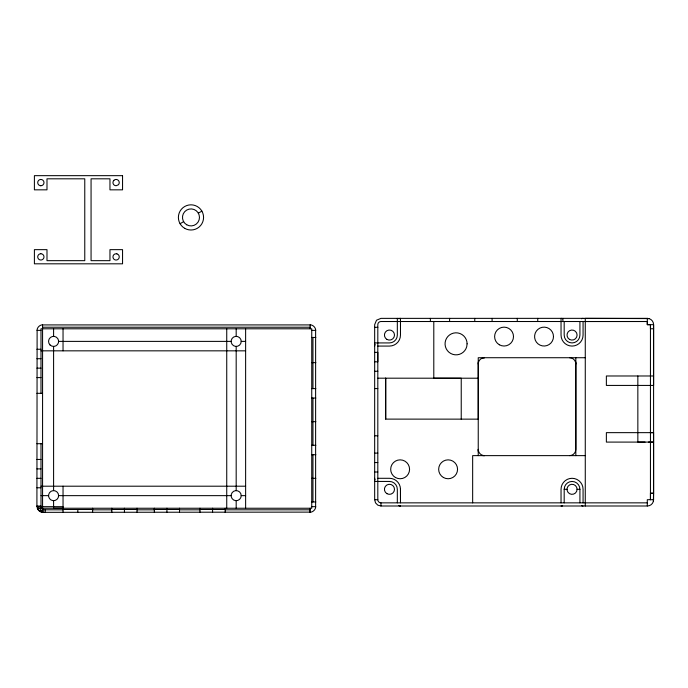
<?xml version="1.0" encoding="UTF-8"?>
<svg xmlns="http://www.w3.org/2000/svg" width="688" height="688" viewBox="0 0 688 688"><rect width="100%" height="100%" fill="white"/><g stroke="black" fill="none" stroke-linecap="round" stroke-linejoin="round"><path stroke-width="1.03" d="M43.206 512.336L38.752 510.487L36.911 506.033L37.118 329.371A6.295 6.295 0 0 1 41.572 324.917L311.165 324.917A6.295 6.295 0 0 1 315.62 329.371L315.62 507.667A6.295 6.295 0 0 1 311.165 512.121L43.206 512.336L42.561 508.208M45.159 512.336L45.159 509.817M385.684 419.147L385.684 378.185L385.684 419.112L478.237 419.147L478.237 361.922M400.476 499.703L400.476 489.314A11.017 11.017 0 0 0 389.46 478.298L377.815 478.298M478.237 455.628L478.237 357.726L484.541 357.726L482.907 357.932A6.295 6.295 0 0 0 478.237 364.021M575.83 357.726L575.83 449.333A6.295 6.295 0 0 1 569.535 455.628M648.93 318.587L585.273 318.372L585.273 505.998M647.296 502.851L380.963 502.851A3.148 3.148 0 0 1 377.815 499.703L377.815 324.667A3.148 3.148 0 0 1 380.963 321.52L647.296 321.52L647.305 324.667L653.6 324.667L653.6 385.426L606.369 385.426L606.369 375.983L653.6 375.983M653.376 501.337L653.583 493.253L650.444 493.253L650.444 499.703L650.444 375.983M647.296 318.372A6.295 6.295 0 0 1 653.591 324.667L653.591 499.703A6.295 6.295 0 0 1 647.296 505.998L380.963 505.998L377.815 505.155L375.51 502.851L374.668 499.703L374.668 324.667L376.508 320.212L380.963 318.372L647.305 318.346L647.296 324.667L650.444 324.667L650.444 328.761L653.6 328.761M650.444 432.649L653.591 432.649L653.591 493.253L650.435 493.253M461.235 419.147L461.235 378.219L433.793 378.185L433.793 321.52M92.631 509.498L63.038 509.498L63.029 508.208L63.038 509.817L42.561 509.782L40.059 511.485L41.013 508.243L40.996 443.7M40.755 511.777L41.658 510.427L41.572 512.121A6.295 6.295 0 0 1 37.118 507.667L41.013 508.243L311.741 508.243L311.741 328.795L40.996 328.795L40.996 393.33M41.658 510.427L41.469 511.717M42.57 509.817L41.572 512.121L41.366 511.322M180.075 223.712L183.619 221.665M198.342 213.168L201.885 211.121M37.754 509.189L41.013 508.243L40.996 506.669M561.038 505.998L561.847 505.895A3.148 3.148 0 0 0 562.612 505.577A3.148 3.148 0 0 1 561.847 505.869M63.038 508.217L53.595 508.243L53.595 500.683M585.273 321.52L647.305 321.494M42.57 327.221L310.168 327.221M374.668 327.307L377.815 327.307M36.989 330.369L40.996 330.369M311.741 330.369L315.749 330.369M311.741 337.455L315.835 337.455M58.626 341.386L231.151 341.386M241.221 341.386A5.04 5.04 0 0 0 233.662 337.025A5.04 5.04 0 0 0 233.662 345.754A5.04 5.04 0 0 0 241.221 341.386L245.625 341.386M374.668 342.925L389.46 342.925A7.869 7.869 0 0 0 397.329 335.056L397.329 318.372M377.815 346.073L389.46 346.073A11.017 11.017 0 0 0 400.476 335.056L400.476 318.372A3.148 3.148 0 0 0 398.902 318.793M36.911 349.263L40.996 349.263M40.996 350.837L245.625 350.837M374.668 352.368L377.815 352.368L377.815 361.811L374.668 361.811M482.434 357.717L585.273 357.726M36.911 358.706L40.996 358.706M311.741 362.636L315.835 362.636M36.911 368.149L40.996 368.149M374.668 371.262L377.815 371.262M36.911 377.592L40.996 377.592M377.815 378.185L478.237 378.219M311.741 388.608L315.835 388.608M374.668 388.574L377.815 388.574M36.911 393.33L42.57 393.33M311.741 398.051L315.835 398.051M311.741 421.667L315.835 421.667M653.6 432.649L606.369 432.649L606.369 442.092L653.6 442.092M374.668 435.796L377.815 435.796M645.052 442.092L637.853 442.092L637.845 375.983M648.449 442.092L652.809 442.092M36.911 443.7L42.57 443.7M311.741 445.274L315.835 445.274M374.668 453.108L377.815 453.108M311.741 454.725L315.835 454.725M585.273 455.628L472.656 455.628L472.656 502.851M482.744 455.628L484.533 455.628A6.295 6.295 0 0 1 478.452 450.958L478.237 449.333L478.237 451.431M36.911 459.446L40.996 459.446M374.668 462.551L377.815 462.551M36.911 468.889L40.996 468.889M374.668 472.002L377.815 472.002M36.911 478.332L40.996 478.332M311.741 478.332L315.835 478.332M374.668 481.445L389.46 481.445A7.869 7.869 0 0 1 397.329 489.314L397.329 502.851M40.996 486.201L245.625 486.201M36.911 487.775L40.996 487.775M564.186 502.851L564.186 489.314L567.015 489.314M577.086 489.314A5.04 5.04 0 0 0 569.535 484.954A5.04 5.04 0 0 0 569.535 493.674A5.04 5.04 0 0 0 577.086 489.314L579.924 489.314L579.924 502.851M40.996 495.644L48.556 495.644M58.626 495.644A5.04 5.04 0 0 0 51.075 491.284A5.04 5.04 0 0 0 51.075 500.013A5.04 5.04 0 0 0 58.626 495.644L231.151 495.644M241.221 495.644A5.04 5.04 0 0 0 233.662 491.284A5.04 5.04 0 0 0 233.662 500.013A5.04 5.04 0 0 0 241.221 495.644L245.625 495.644M374.668 499.703L377.815 499.703M653.591 499.703L647.296 499.703L647.296 505.998M311.741 501.948L315.835 501.948M36.911 506.033L40.996 506.033M36.989 506.669L63.038 506.669M311.741 506.669L315.749 506.669M111.834 509.498L137.015 509.498M154.336 509.498L179.516 509.498M199.984 509.498L225.165 509.498M92.631 509.817L111.834 509.817M137.015 509.817L154.336 509.817M179.516 509.817L199.984 509.817M225.165 509.817L310.168 509.817M650.444 324.667L650.444 375.983M583.071 321.52L583.071 335.056A11.017 11.017 0 0 1 572.055 346.073A11.017 11.017 0 0 1 561.038 335.056L561.038 318.372A3.148 3.148 0 0 1 562.612 318.793M583.071 502.851L583.071 489.314A11.017 11.017 0 0 0 572.055 478.298A11.017 11.017 0 0 0 561.038 489.314L561.038 502.851M579.924 321.52L579.924 335.056A7.869 7.869 0 0 1 572.055 342.925A7.869 7.869 0 0 1 564.186 335.056L564.186 321.52M575.83 361.922L575.83 455.628M562.922 318.372L562.922 321.52M537.741 318.372L537.741 321.52M517.273 318.372L517.273 321.52M492.092 318.372L492.092 321.52M474.772 318.372L474.772 321.52M449.591 318.372L449.591 321.52M430.387 318.372L430.387 321.52M400.476 489.314L400.476 502.851M380.963 502.851L380.963 505.998M312.954 337.455L312.954 388.608M312.954 398.051L312.954 445.274M312.954 454.725L312.954 501.948M310.168 324.788L310.168 328.795M310.168 508.217L310.168 512.25M309.54 509.817L309.54 512.336M245.625 328.795L245.625 508.217M236.182 328.795L236.182 336.355M236.182 346.425L236.182 490.613M236.182 500.683L236.182 508.217M226.739 328.795L226.739 508.217M225.165 508.217L225.165 512.336M212.575 508.217L212.575 512.336M199.984 508.217L199.984 512.336M179.516 508.217L179.516 512.336M166.926 508.217L166.926 512.336M154.336 508.217L154.336 512.336M137.015 508.217L137.015 512.336M124.425 508.217L124.425 512.336M111.834 508.217L111.834 512.336M92.631 508.217L92.631 512.336M77.83 509.498L77.83 512.336M63.038 328.795L63.038 350.837M63.038 486.201L63.038 512.336M53.595 328.795L53.595 336.355M53.595 346.425L53.595 490.613M42.57 324.788L42.57 512.25M583.071 505.998A3.148 3.148 0 0 1 581.498 505.577M569.535 357.717A6.295 6.295 0 0 1 575.83 364.021M564.186 489.314A7.869 7.869 0 0 1 572.055 481.445A7.869 7.869 0 0 1 579.924 489.314M374.668 346.073A3.148 3.148 0 0 1 375.089 344.499M375.089 479.871A3.148 3.148 0 0 1 374.668 478.298M581.498 318.793A3.148 3.148 0 0 1 583.071 318.372M467.092 343.828L466.722 346.675A11.017 11.017 0 0 1 448.989 352.265A11.017 11.017 0 0 1 451.423 333.843A11.017 11.017 0 0 1 467.092 343.828M113.864 180.368L113.365 181.021A3.148 3.148 0 0 0 116.091 185.743L118.319 184.823A3.148 3.148 0 0 0 118.319 180.368A3.148 3.148 0 0 0 113.864 180.368M40.85 253.743L40.042 253.846A3.148 3.148 0 0 0 38.442 258.912A3.148 3.148 0 0 0 43.705 258.224A3.148 3.148 0 0 0 40.85 253.743M122.55 175.664L34.4 175.664L34.4 189.836L46.99 189.836L46.99 178.811L84.77 178.811L84.77 260.666L46.99 260.666L46.99 249.649L34.4 249.649L34.4 263.814L122.55 263.814L122.55 249.649L109.96 249.649L109.96 260.666L91.065 260.666L91.065 178.811L109.96 178.811L109.96 189.836L122.55 189.836L122.55 175.664M40.85 185.743L40.042 185.631A3.148 3.148 0 0 1 38.442 180.566A3.148 3.148 0 0 1 43.705 181.262A3.148 3.148 0 0 1 40.85 185.743M116.908 253.846L116.091 253.743A3.148 3.148 0 0 0 113.365 258.464L113.864 259.118A3.148 3.148 0 0 0 118.319 259.118A3.148 3.148 0 0 0 118.319 254.663L116.908 253.846M400.476 505.998L400.476 505.972A3.148 3.148 0 0 1 398.902 505.551A3.148 3.148 0 0 0 400.476 505.998M553.479 336.587L553.161 334.144A9.443 9.443 0 0 0 537.964 329.346A9.443 9.443 0 0 0 540.046 345.144A9.443 9.443 0 0 0 553.479 336.587M50.026 344.955A5.04 5.04 0 0 0 58.454 342.693A5.04 5.04 0 0 0 52.288 336.527A5.04 5.04 0 0 0 50.026 344.955M395.411 477.481A9.443 9.443 0 0 0 409.575 469.302A9.443 9.443 0 0 0 395.411 461.115A9.443 9.443 0 0 0 395.411 477.481M443.39 477.481A9.443 9.443 0 0 0 457.554 469.302A9.443 9.443 0 0 0 443.39 461.115A9.443 9.443 0 0 0 443.39 477.481M499.333 344.765A9.443 9.443 0 0 0 513.497 336.587A9.443 9.443 0 0 0 499.333 328.408A9.443 9.443 0 0 0 499.333 344.765M569.535 339.416A5.04 5.04 0 0 0 577.086 335.056A5.04 5.04 0 0 0 569.535 330.696A5.04 5.04 0 0 0 569.535 339.416M386.94 339.416A5.04 5.04 0 0 0 394.499 335.056A5.04 5.04 0 0 0 386.94 330.696A5.04 5.04 0 0 0 386.94 339.416M386.94 493.674A5.04 5.04 0 0 0 394.499 489.314A5.04 5.04 0 0 0 386.94 484.954A5.04 5.04 0 0 0 386.94 493.674M184.685 228.321A12.59 12.59 0 0 0 203.571 217.417A12.59 12.59 0 0 0 184.685 206.512A12.59 12.59 0 0 0 184.685 228.321M186.732 224.778A8.497 8.497 0 0 0 199.477 217.417A8.497 8.497 0 0 0 186.732 210.055A8.497 8.497 0 0 0 186.732 224.778"/></g></svg>
